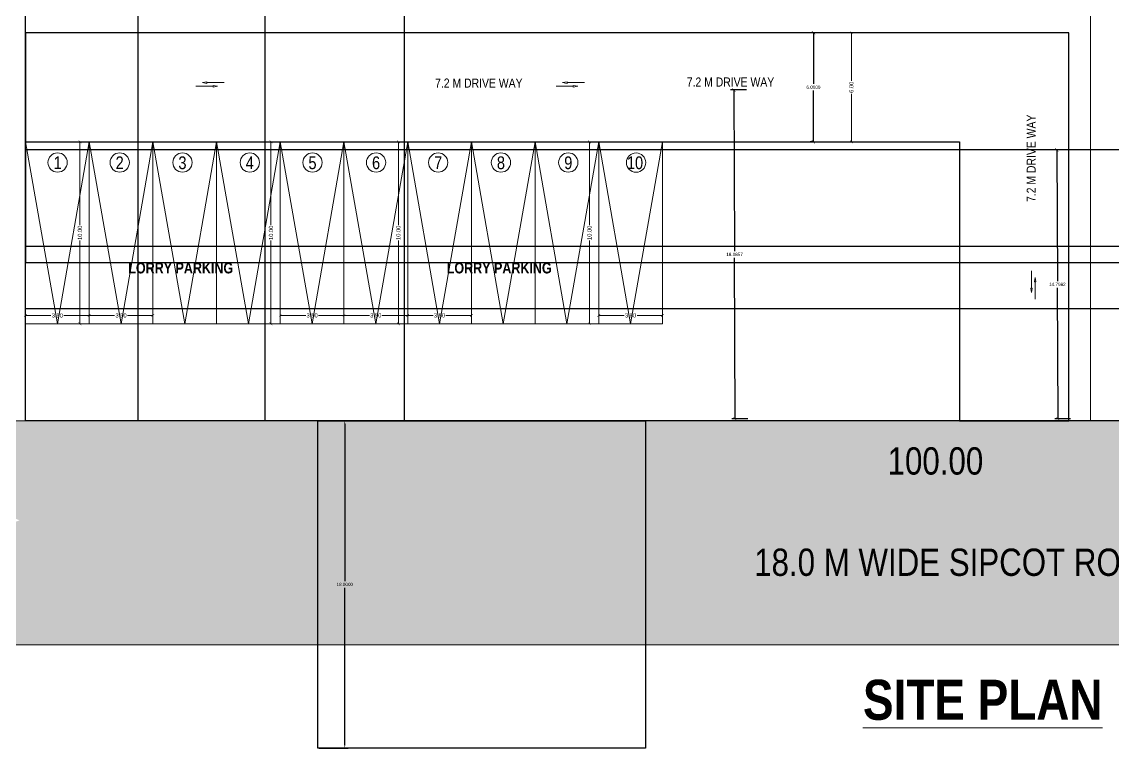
# Model space of a CAD drawing. Header units: metres. Extents: x -1559856 to -1559563, y 43807 to 43972.
# Drawn here: x -1559668.7 to -1559608.8, y 43861.5 to 43901.4 of the extents above; entities that cross this region are included whole.
import ezdxf

# ---------------------------------------------------------------- set-up
doc = ezdxf.new("R2010")
doc.units = ezdxf.units.M
doc.header["$LTSCALE"] = 750
doc.header["$MEASUREMENT"] = 0
doc.header["$PDMODE"] = 35
doc.header["$PDSIZE"] = 50
doc.layers.get('0').update_dxf_attribs({"lineweight": 5})
doc.layers.get('Defpoints').update_dxf_attribs({"lineweight": 0})
for name, color, linetype, lineweight in [('AS_AT_SITE', 7, 'Continuous', 5), ('DIST_EXIT', 7, 'Continuous', 0), ('FMB_OR_PLR', 7, 'Continuous', 5), ('LORRY_PARKING', 7, 'Continuous', 5), ('NOTIFIED_ROAD', 183, 'Continuous', 13), ('SUPER_IMPOSED', 7, 'Continuous', 5)]:
    doc.layers.add(name, color=color, linetype=linetype, lineweight=lineweight)
for name, color, linetype in [('BLK_1_LVL_0_FRONT_SETBACK', 2, 'Continuous'), ('PLOT_BOUNDARY', 70, 'Continuous'), ('ROAD_WIDTH', 7, 'Continuous')]:
    doc.layers.add(name, color=color, linetype=linetype)
for name, color, linetype, plot in [('BLK_2_LVL_0_SIDE_SETBACK1', 1, 'Continuous', False), ('BLK_3_LVL_0_FRONT_SETBACK', 1, 'Continuous', False), ('BLK_4_LVL_0_SIDE_SETBACK1', 1, 'Continuous', False), ('DRIVE_WAY', 30, 'Continuous', False)]:
    doc.layers.add(name, color=color, linetype=linetype, plot=plot)
doc.styles.add('3', font='swissck.ttf', dxfattribs={"height": 0.28})
doc.styles.add('GLOBAL INFRA', font='ARIALNB.TTF', dxfattribs={"height": 0.3})
doc.styles.add('mani', font='swissc.ttf', dxfattribs={"height": 0.23})
doc.styles.get("Standard").update_dxf_attribs({"font": 'arial.ttf'})
doc.styles.add('sunahari', font='ARIALNB.TTF', dxfattribs={"height": 0.345})
doc.dimstyles.new('Civil Mt', dxfattribs={"dimtxt": 0.23, "dimasz": 0.15, "dimexe": 0, "dimexo": 0, "dimgap": 0.1, "dimtad": 0, "dimzin": 0, "dimdsep": 46, "dimtxsty": 'mani', "dimblk": 'ARCHTICK', "dimcen": 0, "dimse1": 1, "dimse2": 1, "dimclrd": 253, "dimclrt": 7, "dimadec": 0, "dimazin": 3, "dimtfac": 1, "dimtofl": 0, "dimtmove": 1, "dimatfit": 3, "dimfxl": 0, "dimfrac": 2, "dimtolj": 1, "dimtzin": 0, "dimlwd": 13, "dimarcsym": 0})
doc.dimstyles.new('Copy of CIVIL Mt.', dxfattribs={"dimscale": 0, "dimtxt": 1, "dimasz": 0.15, "dimexe": 0.18, "dimexo": 0.0625, "dimgap": 0.1, "dimtad": 0, "dimzin": 0, "dimdsep": 46, "dimtxsty": 'mani', "dimblk": 'ARCHTICK', "dimcen": 0.09, "dimse1": 1, "dimse2": 1, "dimclrd": 250, "dimclrt": 22, "dimadec": 0, "dimazin": 0, "dimtfac": 1, "dimtofl": 0, "dimtmove": 1, "dimatfit": 3, "dimfxl": 0, "dimfrac": 2, "dimtolj": 1, "dimtzin": 0, "dimlwd": 13, "dimarcsym": 0})
doc.dimstyles.get("Standard").update_dxf_attribs({"dimtxt": 0.18, "dimasz": 0.18, "dimexe": 0.18, "dimexo": 0.0625, "dimgap": 0.09, "dimtad": 1, "dimtih": 1, "dimtoh": 1, "dimdec": 4, "dimzin": 0, "dimdsep": 46, "dimtxsty": 'Standard', "dimblk": 'ARCHTICK', "dimcen": 0.09, "dimadec": 0, "dimazin": 0, "dimtfac": 1, "dimtdec": 4, "dimtofl": 0, "dimtmove": 0, "dimatfit": 3, "dimldrblk": 'ARCHTICK', "dimfxl": 0, "dimtolj": 1, "dimtzin": 0, "dimarcsym": 0})
doc.dimstyles.new('STANDARD$0', dxfattribs={"dimtxt": 7, "dimasz": 3, "dimexe": 3, "dimexo": 1, "dimgap": 1.5, "dimtad": 1, "dimdec": 1, "dimzin": 1, "dimdsep": 46, "dimlunit": 4, "dimtxsty": 'Standard', "dimblk": 'OBLIQUE', "dimcen": 0.09375, "dimdle": 1, "dimclrd": 8, "dimclre": 8, "dimclrt": 7, "dimadec": 1, "dimazin": 0, "dimtfac": 1, "dimtdec": 1, "dimtix": 1, "dimtmove": 2, "dimatfit": 3, "dimldrblk": 'ARCHTICK', "dimfxl": 0, "dimfrac": 2, "dimtolj": 1, "dimtzin": 0, "dimarcsym": 0})

# ---------------------------------------------------------------- blocks, each defined once
blk = doc.blocks.new('_ArchTick')
at = {"color": 0, "linetype": 'ByBlock', "const_width": 0.15}
blk.add_lwpolyline([(-0.5, -0.5), (0.5, 0.5)], dxfattribs=at)
blk = doc.blocks.new('*D267')
at = {"color": 253, "lineweight": 13, "ltscale": 0.2}
for p, q in [((-1559665.029, 43885.296), (-1559663.632, 43885.296)), ((-1559661.529, 43885.296), (-1559662.925, 43885.296))]:
    blk.add_line(p, q, dxfattribs=at)
at = {"layer": 'Defpoints', "color": 0, "ltscale": 0.2}
for p in [(-1559661.529, 43885.296), (-1559665.029, 43884.837), (-1559661.529, 43884.837)]:
    blk.add_point(p, dxfattribs=at)
at = {"color": 253, "lineweight": 13, "ltscale": 0.2, "xscale": 0.15, "yscale": 0.15, "zscale": 0.15, "rotation": 180}
blk.add_blockref('_ArchTick', (-1559665.029, 43885.296), dxfattribs=at)
at = {"color": 253, "lineweight": 13, "ltscale": 0.2, "xscale": 0.15, "yscale": 0.15, "zscale": 0.15}
blk.add_blockref('_ArchTick', (-1559661.529, 43885.296), dxfattribs=at)
at = {"color": 7, "ltscale": 0.2, "insert": (-1559663.279, 43885.296), "char_height": 0.23, "attachment_point": 5, "style": 'mani'}
blk.add_mtext('\\A1;3.50', dxfattribs=at)
blk = doc.blocks.new('*D268')
at = {"color": 253, "lineweight": 13, "ltscale": 0.2}
for p, q in [((-1559665.54, 43894.837), (-1559665.54, 43890.262)), ((-1559665.54, 43884.837), (-1559665.54, 43889.413))]:
    blk.add_line(p, q, dxfattribs=at)
at = {"layer": 'Defpoints', "color": 0, "ltscale": 0.2}
for p in [(-1559665.54, 43894.837), (-1559665.029, 43894.837), (-1559665.029, 43884.837)]:
    blk.add_point(p, dxfattribs=at)
at = {"color": 253, "lineweight": 13, "ltscale": 0.2, "xscale": 0.15, "yscale": 0.15, "zscale": 0.15}
for p, rotation in [((-1559665.54, 43894.837), 90), ((-1559665.54, 43884.837), 270)]:
    blk.add_blockref('_ArchTick', p, dxfattribs=dict(at, rotation=rotation))
at = {"color": 7, "ltscale": 0.2, "insert": (-1559665.54, 43889.837), "char_height": 0.23, "attachment_point": 5, "rotation": 90, "style": 'mani'}
blk.add_mtext('\\A1;10.00', dxfattribs=at)
blk = doc.blocks.new('*D269')
at = {"color": 253, "lineweight": 13, "ltscale": 0.2}
for p, q in [((-1559654.529, 43885.296), (-1559653.132, 43885.296)), ((-1559651.029, 43885.296), (-1559652.425, 43885.296))]:
    blk.add_line(p, q, dxfattribs=at)
at = {"layer": 'Defpoints', "color": 0, "ltscale": 0.2}
for p in [(-1559651.029, 43885.296), (-1559654.529, 43884.837), (-1559651.029, 43884.837)]:
    blk.add_point(p, dxfattribs=at)
at = {"color": 253, "lineweight": 13, "ltscale": 0.2, "xscale": 0.15, "yscale": 0.15, "zscale": 0.15, "rotation": 180}
blk.add_blockref('_ArchTick', (-1559654.529, 43885.296), dxfattribs=at)
at = {"color": 253, "lineweight": 13, "ltscale": 0.2, "xscale": 0.15, "yscale": 0.15, "zscale": 0.15}
blk.add_blockref('_ArchTick', (-1559651.029, 43885.296), dxfattribs=at)
at = {"color": 7, "ltscale": 0.2, "insert": (-1559652.779, 43885.296), "char_height": 0.23, "attachment_point": 5, "style": 'mani'}
blk.add_mtext('\\A1;3.50', dxfattribs=at)
blk = doc.blocks.new('*D270')
at = {"color": 253, "lineweight": 13, "ltscale": 0.2}
for p, q in [((-1559655.04, 43894.837), (-1559655.04, 43890.262)), ((-1559655.04, 43884.837), (-1559655.04, 43889.413))]:
    blk.add_line(p, q, dxfattribs=at)
at = {"layer": 'Defpoints', "color": 0, "ltscale": 0.2}
for p in [(-1559655.04, 43894.837), (-1559654.529, 43894.837), (-1559654.529, 43884.837)]:
    blk.add_point(p, dxfattribs=at)
at = {"color": 253, "lineweight": 13, "ltscale": 0.2, "xscale": 0.15, "yscale": 0.15, "zscale": 0.15}
for p, rotation in [((-1559655.04, 43894.837), 90), ((-1559655.04, 43884.837), 270)]:
    blk.add_blockref('_ArchTick', p, dxfattribs=dict(at, rotation=rotation))
at = {"color": 7, "ltscale": 0.2, "insert": (-1559655.04, 43889.837), "char_height": 0.23, "attachment_point": 5, "rotation": 90, "style": 'mani'}
blk.add_mtext('\\A1;10.00', dxfattribs=at)
blk = doc.blocks.new('*D271')
at = {"color": 253, "lineweight": 13, "ltscale": 0.2}
for p, q in [((-1559668.529, 43885.296), (-1559667.132, 43885.296)), ((-1559665.029, 43885.296), (-1559666.425, 43885.296))]:
    blk.add_line(p, q, dxfattribs=at)
at = {"layer": 'Defpoints', "color": 0, "ltscale": 0.2}
for p in [(-1559665.029, 43885.296), (-1559668.529, 43884.837), (-1559665.029, 43884.837)]:
    blk.add_point(p, dxfattribs=at)
at = {"color": 253, "lineweight": 13, "ltscale": 0.2, "xscale": 0.15, "yscale": 0.15, "zscale": 0.15, "rotation": 180}
blk.add_blockref('_ArchTick', (-1559668.529, 43885.296), dxfattribs=at)
at = {"color": 253, "lineweight": 13, "ltscale": 0.2, "xscale": 0.15, "yscale": 0.15, "zscale": 0.15}
blk.add_blockref('_ArchTick', (-1559665.029, 43885.296), dxfattribs=at)
at = {"color": 7, "ltscale": 0.2, "insert": (-1559666.779, 43885.296), "char_height": 0.23, "attachment_point": 5, "style": 'mani'}
blk.add_mtext('\\A1;3.50', dxfattribs=at)
blk = doc.blocks.new('*D272')
at = {"color": 253, "lineweight": 13, "ltscale": 0.2}
for p, q in [((-1559647.529, 43885.296), (-1559646.132, 43885.296)), ((-1559644.029, 43885.296), (-1559645.425, 43885.296))]:
    blk.add_line(p, q, dxfattribs=at)
at = {"layer": 'Defpoints', "color": 0, "ltscale": 0.2}
for p in [(-1559644.029, 43885.296), (-1559647.529, 43884.837), (-1559644.029, 43884.837)]:
    blk.add_point(p, dxfattribs=at)
at = {"color": 253, "lineweight": 13, "ltscale": 0.2, "xscale": 0.15, "yscale": 0.15, "zscale": 0.15, "rotation": 180}
blk.add_blockref('_ArchTick', (-1559647.529, 43885.296), dxfattribs=at)
at = {"color": 253, "lineweight": 13, "ltscale": 0.2, "xscale": 0.15, "yscale": 0.15, "zscale": 0.15}
blk.add_blockref('_ArchTick', (-1559644.029, 43885.296), dxfattribs=at)
at = {"color": 7, "ltscale": 0.2, "insert": (-1559645.779, 43885.296), "char_height": 0.23, "attachment_point": 5, "style": 'mani'}
blk.add_mtext('\\A1;3.50', dxfattribs=at)
blk = doc.blocks.new('*D273')
at = {"color": 253, "lineweight": 13, "ltscale": 0.2}
for p, q in [((-1559648.04, 43894.837), (-1559648.04, 43890.262)), ((-1559648.04, 43884.837), (-1559648.04, 43889.413))]:
    blk.add_line(p, q, dxfattribs=at)
at = {"layer": 'Defpoints', "color": 0, "ltscale": 0.2}
for p in [(-1559648.04, 43894.837), (-1559647.529, 43894.837), (-1559647.529, 43884.837)]:
    blk.add_point(p, dxfattribs=at)
at = {"color": 253, "lineweight": 13, "ltscale": 0.2, "xscale": 0.15, "yscale": 0.15, "zscale": 0.15}
for p, rotation in [((-1559648.04, 43894.837), 90), ((-1559648.04, 43884.837), 270)]:
    blk.add_blockref('_ArchTick', p, dxfattribs=dict(at, rotation=rotation))
at = {"color": 7, "ltscale": 0.2, "insert": (-1559648.04, 43889.837), "char_height": 0.23, "attachment_point": 5, "rotation": 90, "style": 'mani'}
blk.add_mtext('\\A1;10.00', dxfattribs=at)
blk = doc.blocks.new('*D274')
at = {"color": 253, "lineweight": 13, "ltscale": 0.2}
for p, q in [((-1559637.029, 43885.296), (-1559635.632, 43885.296)), ((-1559633.529, 43885.296), (-1559634.925, 43885.296))]:
    blk.add_line(p, q, dxfattribs=at)
at = {"layer": 'Defpoints', "color": 0, "ltscale": 0.2}
for p in [(-1559633.529, 43885.296), (-1559637.029, 43884.837), (-1559633.529, 43884.837)]:
    blk.add_point(p, dxfattribs=at)
at = {"color": 253, "lineweight": 13, "ltscale": 0.2, "xscale": 0.15, "yscale": 0.15, "zscale": 0.15, "rotation": 180}
blk.add_blockref('_ArchTick', (-1559637.029, 43885.296), dxfattribs=at)
at = {"color": 253, "lineweight": 13, "ltscale": 0.2, "xscale": 0.15, "yscale": 0.15, "zscale": 0.15}
blk.add_blockref('_ArchTick', (-1559633.529, 43885.296), dxfattribs=at)
at = {"color": 7, "ltscale": 0.2, "insert": (-1559635.279, 43885.296), "char_height": 0.23, "attachment_point": 5, "style": 'mani'}
blk.add_mtext('\\A1;3.50', dxfattribs=at)
blk = doc.blocks.new('*D275')
at = {"color": 253, "lineweight": 13, "ltscale": 0.2}
for p, q in [((-1559637.54, 43894.837), (-1559637.54, 43890.262)), ((-1559637.54, 43884.837), (-1559637.54, 43889.413))]:
    blk.add_line(p, q, dxfattribs=at)
at = {"layer": 'Defpoints', "color": 0, "ltscale": 0.2}
for p in [(-1559637.54, 43894.837), (-1559637.029, 43894.837), (-1559637.029, 43884.837)]:
    blk.add_point(p, dxfattribs=at)
at = {"color": 253, "lineweight": 13, "ltscale": 0.2, "xscale": 0.15, "yscale": 0.15, "zscale": 0.15}
for p, rotation in [((-1559637.54, 43894.837), 90), ((-1559637.54, 43884.837), 270)]:
    blk.add_blockref('_ArchTick', p, dxfattribs=dict(at, rotation=rotation))
at = {"color": 7, "ltscale": 0.2, "insert": (-1559637.54, 43889.837), "char_height": 0.23, "attachment_point": 5, "rotation": 90, "style": 'mani'}
blk.add_mtext('\\A1;10.00', dxfattribs=at)
blk = doc.blocks.new('*D276')
at = {"color": 253, "lineweight": 13, "ltscale": 0.2}
for p, q in [((-1559651.029, 43885.296), (-1559649.632, 43885.296)), ((-1559647.529, 43885.296), (-1559648.925, 43885.296))]:
    blk.add_line(p, q, dxfattribs=at)
at = {"layer": 'Defpoints', "color": 0, "ltscale": 0.2}
for p in [(-1559647.529, 43885.296), (-1559651.029, 43884.837), (-1559647.529, 43884.837)]:
    blk.add_point(p, dxfattribs=at)
at = {"color": 253, "lineweight": 13, "ltscale": 0.2, "xscale": 0.15, "yscale": 0.15, "zscale": 0.15, "rotation": 180}
blk.add_blockref('_ArchTick', (-1559651.029, 43885.296), dxfattribs=at)
at = {"color": 253, "lineweight": 13, "ltscale": 0.2, "xscale": 0.15, "yscale": 0.15, "zscale": 0.15}
blk.add_blockref('_ArchTick', (-1559647.529, 43885.296), dxfattribs=at)
at = {"color": 7, "ltscale": 0.2, "insert": (-1559649.279, 43885.296), "char_height": 0.23, "attachment_point": 5, "style": 'mani'}
blk.add_mtext('\\A1;3.50', dxfattribs=at)
blk = doc.blocks.new('_ClosedBlank')
at = {"color": 0, "linetype": 'ByBlock', "lineweight": -2}
for p, q in [((-1, 0.17), (0, 0)), ((-1, 0.17), (-1, -0.17)), ((0, 0), (-1, -0.17))]:
    blk.add_line(p, q, dxfattribs=at)
blk = doc.blocks.new('*D283')
at = {"layer": 'Defpoints', "color": 0, "ltscale": 0.2}
for p in [(-1559625.233, 43900.837), (-1559625.233, 43894.837), (-1559625.233, 43894.837)]:
    blk.add_point(p, dxfattribs=at)
at = {"layer": 'DRIVE_WAY', "color": 0, "lineweight": -2, "ltscale": 0.2}
for p, q in [((-1559625.295, 43900.837), (-1559625.413, 43900.837)), ((-1559625.295, 43894.837), (-1559625.413, 43894.837))]:
    blk.add_line(p, q, dxfattribs=at)
at = {"layer": 'DRIVE_WAY', "lineweight": -2, "ltscale": 0.2}
for p, q in [((-1559625.233, 43900.837), (-1559625.233, 43898.019)), ((-1559625.233, 43894.837), (-1559625.233, 43897.655))]:
    blk.add_line(p, q, dxfattribs=at)
at = {"layer": 'DRIVE_WAY', "lineweight": -2, "ltscale": 0.2, "xscale": 0.18, "yscale": 0.18, "zscale": 0.18}
for p, rotation in [((-1559625.233, 43900.837), 90), ((-1559625.233, 43894.837), 270)]:
    blk.add_blockref('_ArchTick', p, dxfattribs=dict(at, rotation=rotation))
at = {"layer": 'DRIVE_WAY', "color": 0, "ltscale": 0.2, "insert": (-1559625.233, 43897.837), "char_height": 0.18, "attachment_point": 5}
blk.add_mtext('\\A1;6.0000', dxfattribs=at)
blk = doc.blocks.new('*D285')
at = {"color": 0, "lineweight": -2}
for p, q in [((-1559611.174, 43894.403), (-1559612.044, 43894.399)), ((-1559611.864, 43894.4), (-1559611.828, 43887.183)), ((-1559611.79, 43879.602), (-1559611.826, 43886.819)), ((-1559611.101, 43879.605), (-1559611.97, 43879.601))]:
    blk.add_line(p, q, dxfattribs=at)
at = {"layer": 'Defpoints', "color": 0}
for p in [(-1559611.112, 43894.404), (-1559611.79, 43879.602), (-1559611.038, 43879.606)]:
    blk.add_point(p, dxfattribs=at)
at = {"color": 0, "lineweight": -2, "xscale": 0.18, "yscale": 0.18, "zscale": 0.18}
for p, rotation in [((-1559611.864, 43894.4), 90.28359236103414), ((-1559611.79, 43879.602), 270.2835923610341)]:
    blk.add_blockref('_ArchTick', p, dxfattribs=dict(at, rotation=rotation))
at = {"color": 0, "insert": (-1559611.827, 43887.001), "char_height": 0.18, "attachment_point": 5}
blk.add_mtext('\\A1;14.7982', dxfattribs=at)
blk = doc.blocks.new('*D492')
at = {"layer": 'Defpoints', "color": 0}
for p in [(-1559628.851, 43897.692), (-1559629.529, 43879.603), (-1559628.777, 43879.606)]:
    blk.add_point(p, dxfattribs=at)
at = {"layer": 'DIST_EXIT', "color": 0, "lineweight": -2}
for p, q in [((-1559628.913, 43897.691), (-1559629.783, 43897.688)), ((-1559629.603, 43897.688), (-1559629.567, 43888.828)), ((-1559629.529, 43879.603), (-1559629.565, 43888.464)), ((-1559628.84, 43879.606), (-1559629.709, 43879.602))]:
    blk.add_line(p, q, dxfattribs=at)
at = {"layer": 'DIST_EXIT', "color": 0, "lineweight": -2, "xscale": 0.18, "yscale": 0.18, "zscale": 0.18}
for p, rotation in [((-1559629.603, 43897.688), 90.23204291504504), ((-1559629.529, 43879.603), 270.2320429150451)]:
    blk.add_blockref('_ArchTick', p, dxfattribs=dict(at, rotation=rotation))
at = {"layer": 'DIST_EXIT', "color": 0, "insert": (-1559629.566, 43888.646), "char_height": 0.18, "attachment_point": 5}
blk.add_mtext('\\A1;18.0857', dxfattribs=at)
blk = doc.blocks.new('*D493')
at = {"layer": 'Defpoints', "color": 0}
for p in [(-1559652.461, 43879.504), (-1559652.461, 43861.504), (-1559650.985, 43861.504)]:
    blk.add_point(p, dxfattribs=at)
at = {"layer": 'NOTIFIED_ROAD', "color": 0, "lineweight": -2}
for p, q in [((-1559652.398, 43879.504), (-1559650.805, 43879.504)), ((-1559650.985, 43879.324), (-1559650.985, 43870.686)), ((-1559650.985, 43861.684), (-1559650.985, 43870.322)), ((-1559652.398, 43861.504), (-1559650.805, 43861.504))]:
    blk.add_line(p, q, dxfattribs=at)
at = {"layer": 'NOTIFIED_ROAD', "color": 0}
for points in [[(-1559651.015, 43879.324), (-1559650.955, 43879.324), (-1559650.985, 43879.504)], [(-1559651.015, 43861.684), (-1559650.955, 43861.684), (-1559650.985, 43861.504)]]:
    blk.add_solid(points, dxfattribs=at)
at = {"layer": 'NOTIFIED_ROAD', "color": 0, "insert": (-1559650.985, 43870.504), "char_height": 0.18, "attachment_point": 5}
blk.add_mtext('\\A1;18.0000', dxfattribs=at)
blk = doc.blocks.new('*D494')
at = {"layer": 'Defpoints', "color": 0, "ltscale": 0.2}
for p in [(-1559623.323, 43900.837), (-1559623.323, 43894.837), (-1559623.147, 43894.837)]:
    blk.add_point(p, dxfattribs=at)
at = {"layer": 'DRIVE_WAY', "color": 250, "lineweight": 13, "ltscale": 0.2}
for p, q in [((-1559623.147, 43900.837), (-1559623.147, 43898.19)), ((-1559623.147, 43894.837), (-1559623.147, 43897.485))]:
    blk.add_line(p, q, dxfattribs=at)
at = {"layer": 'DRIVE_WAY', "color": 250, "lineweight": 13, "ltscale": 0.2, "xscale": 0.15, "yscale": 0.15, "zscale": 0.15}
for p, rotation in [((-1559623.147, 43900.837), 90), ((-1559623.147, 43894.837), 270)]:
    blk.add_blockref('_ArchTick', p, dxfattribs=dict(at, rotation=rotation))
at = {"layer": 'DRIVE_WAY', "color": 22, "ltscale": 0.2, "insert": (-1559623.147, 43897.837), "char_height": 0.23, "attachment_point": 5, "rotation": 90, "style": 'mani'}
blk.add_mtext('\\A1;6.00', dxfattribs=at)

msp = doc.modelspace()

# ---------------------------------------------------------------- hatches: boundary and pattern name
h = msp.add_hatch(color=51)
h.dxf.hatch_style = 1
h.paths.add_polyline_path([(-1559566.11667, 43867.18104), (-1559566.11667, 43871.92627), (-1559564.18794, 43872.62827), (-1559568.0454, 43874.03227), (-1559566.11667, 43874.73427), (-1559566.11667, 43879.50373), (-1559610.00271, 43879.50373), (-1559617.20271, 43879.50373), (-1559668.52851, 43879.50373), (-1559670.77906, 43879.50373), (-1559670.77906, 43874.73427), (-1559668.85033, 43874.03227), (-1559672.70779, 43872.62827), (-1559670.77906, 43871.92627), (-1559670.77906, 43867.18104)])

# ---------------------------------------------------------------- linework, layer by layer
at = {"color": 7, "ltscale": 0.2}
for p, q in [((-1559617.20271, 43894.83732), (-1559668.52851, 43894.83732)), ((-1559670.77906, 43867.18104), (-1559566.11667, 43867.18104))]:
    msp.add_line(p, q, dxfattribs=at)
at = {"color": 7}
for p, q in [((-1559666.77851, 43884.83732), (-1559668.52851, 43894.83732)), ((-1559665.02851, 43894.83732), (-1559666.77851, 43884.83732)), ((-1559663.27851, 43884.83732), (-1559665.02851, 43894.83732)), ((-1559661.52851, 43894.83732), (-1559663.27851, 43884.83732)), ((-1559659.77851, 43884.83732), (-1559661.52851, 43894.83732)), ((-1559658.02851, 43894.83732), (-1559659.77851, 43884.83732)), ((-1559656.27851, 43884.83732), (-1559658.02851, 43894.83732)), ((-1559654.52851, 43894.83732), (-1559656.27851, 43884.83732)), ((-1559652.77851, 43884.83732), (-1559654.52851, 43894.83732)), ((-1559651.02851, 43894.83732), (-1559652.77851, 43884.83732)), ((-1559649.27851, 43884.83732), (-1559651.02851, 43894.83732)), ((-1559647.52851, 43894.83732), (-1559649.27851, 43884.83732)), ((-1559645.77851, 43884.83732), (-1559647.52851, 43894.83732)), ((-1559644.02851, 43894.83732), (-1559645.77851, 43884.83732)), ((-1559642.27851, 43884.83732), (-1559644.02851, 43894.83732)), ((-1559640.52851, 43894.83732), (-1559642.27851, 43884.83732)), ((-1559638.77851, 43884.83732), (-1559640.52851, 43894.83732)), ((-1559637.02851, 43894.83732), (-1559638.77851, 43884.83732)), ((-1559635.27851, 43884.83732), (-1559637.02851, 43894.83732)), ((-1559633.52851, 43894.83732), (-1559635.27851, 43884.83732)), ((-1559670.77906, 43879.50373), (-1559668.52851, 43879.50373))]:
    msp.add_line(p, q, dxfattribs=at)
at = {"color": 3, "ltscale": 0.2}
msp.add_lwpolyline([(-1559568.52851, 43879.50373), (-1559568.52851, 43960.50373), (-1559668.52851, 43960.50373), (-1559668.52851, 43879.50373)], close=True, dxfattribs=at)
at = {"color": 70, "ltscale": 0.2}
msp.add_lwpolyline([(-1559568.52851, 43879.50373), (-1559568.52851, 43960.50373), (-1559668.52851, 43960.50373), (-1559668.52851, 43879.50373)], close=True, dxfattribs=at)
msp.add_lwpolyline([(-1559568.52851, 43879.50373), (-1559568.52851, 43960.50373), (-1559668.52851, 43960.50373), (-1559668.52851, 43879.50373)], close=True, dxfattribs=at)
at = {"color": 5, "ltscale": 0.2}
msp.add_lwpolyline([(-1559568.52851, 43879.50373), (-1559568.52851, 43960.50373), (-1559668.52851, 43960.50373), (-1559668.52851, 43879.50373)], close=True, dxfattribs=at)
at = {"color": 6, "ltscale": 0.2}
msp.add_lwpolyline([(-1559568.52851, 43879.50373), (-1559568.52851, 43960.50373), (-1559668.52851, 43960.50373), (-1559668.52851, 43879.50373)], close=True, dxfattribs=at)
at = {"color": 7, "ltscale": 0.2}
msp.add_lwpolyline([(-1559668.52851, 43902.03732), (-1559610.00271, 43902.03732), (-1559610.00271, 43879.50373), (-1559617.20271, 43879.50373), (-1559617.20271, 43894.83732)], dxfattribs=at)
at = {"color": 7}
for points in [[(-1559665.02851, 43884.83732), (-1559665.02851, 43894.83732), (-1559668.52851, 43894.83732), (-1559668.52851, 43884.83732)], [(-1559661.52851, 43884.83732), (-1559661.52851, 43894.83732), (-1559665.02851, 43894.83732), (-1559665.02851, 43884.83732)], [(-1559658.02851, 43884.83732), (-1559658.02851, 43894.83732), (-1559661.52851, 43894.83732), (-1559661.52851, 43884.83732)], [(-1559654.52851, 43884.83732), (-1559654.52851, 43894.83732), (-1559658.02851, 43894.83732), (-1559658.02851, 43884.83732)], [(-1559651.02851, 43884.83732), (-1559651.02851, 43894.83732), (-1559654.52851, 43894.83732), (-1559654.52851, 43884.83732)], [(-1559647.52851, 43884.83732), (-1559647.52851, 43894.83732), (-1559651.02851, 43894.83732), (-1559651.02851, 43884.83732)], [(-1559644.02851, 43884.83732), (-1559644.02851, 43894.83732), (-1559647.52851, 43894.83732), (-1559647.52851, 43884.83732)], [(-1559640.52851, 43884.83732), (-1559640.52851, 43894.83732), (-1559644.02851, 43894.83732), (-1559644.02851, 43884.83732)], [(-1559637.02851, 43884.83732), (-1559637.02851, 43894.83732), (-1559640.52851, 43894.83732), (-1559640.52851, 43884.83732)], [(-1559633.52851, 43884.83732), (-1559633.52851, 43894.83732), (-1559637.02851, 43894.83732), (-1559637.02851, 43884.83732)]]:
    msp.add_lwpolyline(points, close=True, dxfattribs=at)
at = {"color": 1, "ltscale": 400}
msp.add_lwpolyline([(-1559652.46071, 43879.50373), (-1559634.46071, 43879.50373), (-1559634.46071, 43861.50373), (-1559652.46071, 43861.50373)], close=True, dxfattribs=at)
at = {"color": 7, "ltscale": 0.2}
for centre in [(-1559666.76452, 43893.70068), (-1559663.35314, 43893.70068), (-1559659.9038, 43893.70068), (-1559656.2039, 43893.70068), (-1559652.75857, 43893.70068), (-1559649.26452, 43893.70068), (-1559645.85314, 43893.70068), (-1559642.4038, 43893.70068), (-1559638.7039, 43893.70068), (-1559634.97756, 43893.69567)]:
    msp.add_circle(centre, 0.53073, dxfattribs=at)
at = {"color": 7, "linetype": 'ByBlock', "lineweight": 13, "ltscale": 0.2}
for points, start_tangent, end_tangent in [([(-1559658.22175, 43897.89439), (-1559659.16926, 43897.89439)], (-1, 0), (-1, 0)), ([(-1559658.5585, 43898.09615), (-1559657.61099, 43898.09615)], (1, 0), (1, 0)), ([(-1559638.42815, 43897.89439), (-1559639.37566, 43897.89439)], (-1, 0), (-1, 0)), ([(-1559638.7649, 43898.09615), (-1559637.81739, 43898.09615)], (1, 0), (1, 0)), ([(-1559613.25121, 43886.79775), (-1559613.25121, 43887.74526)], (0, 1), (0, 1)), ([(-1559613.04945, 43887.1345), (-1559613.04945, 43886.18699)], (0, -1), (0, -1))]:
    msp.add_spline(points, degree=3, dxfattribs=dict(at, start_tangent=start_tangent, end_tangent=end_tangent))
at = {"layer": 'AS_AT_SITE', "color": 6, "ltscale": 0.2}
msp.add_lwpolyline([(-1559668.52851, 43879.50373), (-1559668.52851, 43960.50373), (-1559568.52851, 43960.50373), (-1559568.52851, 43879.50373)], close=True, dxfattribs=at)
at = {"layer": 'BLK_1_LVL_0_FRONT_SETBACK', "color": 2}
msp.add_lwpolyline([(-1559647.70803, 43908.41615), (-1559580.82557, 43900.49415), (-1559580.82557, 43879.50373), (-1559647.70803, 43879.50373)], close=True, dxfattribs=at)
at = {"layer": 'BLK_2_LVL_0_SIDE_SETBACK1', "color": 171}
msp.add_lwpolyline([(-1559597.72851, 43894.40373), (-1559668.52851, 43894.40373), (-1559668.52851, 43888.20373), (-1559597.72851, 43888.20373)], close=True, dxfattribs=at)
at = {"layer": 'BLK_3_LVL_0_FRONT_SETBACK', "color": 2}
msp.add_lwpolyline([(-1559662.33452, 43936.5828), (-1559655.38672, 43935.72952), (-1559655.38672, 43879.50373), (-1559662.33452, 43879.50373)], close=True, dxfattribs=at)
at = {"layer": 'BLK_4_LVL_0_SIDE_SETBACK1', "color": 171}
msp.add_lwpolyline([(-1559608.02851, 43885.65373), (-1559668.52851, 43885.65373), (-1559668.52851, 43889.10373), (-1559608.02851, 43889.10373)], close=True, dxfattribs=at)
at = {"layer": 'DRIVE_WAY', "color": 255, "ltscale": 0.2}
msp.add_lwpolyline([(-1559668.52851, 43900.83732), (-1559668.52851, 43894.83732), (-1559617.20271, 43894.83732), (-1559617.20271, 43879.50373), (-1559611.20271, 43879.50373), (-1559611.20271, 43900.83732)], close=True, dxfattribs=at)
at = {"layer": 'FMB_OR_PLR', "color": 70, "ltscale": 0.2}
msp.add_lwpolyline([(-1559668.52851, 43879.50373), (-1559668.52851, 43960.50373), (-1559568.52851, 43960.50373), (-1559568.52851, 43879.50373)], close=True, dxfattribs=at)
at = {"layer": 'LORRY_PARKING', "color": 175, "ltscale": 400}
for points in [[(-1559668.52851, 43894.83732), (-1559668.52851, 43884.83732), (-1559665.02851, 43884.83732), (-1559665.02851, 43894.83732)], [(-1559665.02851, 43894.83732), (-1559665.02851, 43884.83732), (-1559661.52851, 43884.83732), (-1559661.52851, 43894.83732)], [(-1559661.52851, 43894.83732), (-1559661.52851, 43884.83732), (-1559658.02851, 43884.83732), (-1559658.02851, 43894.83732)], [(-1559658.02851, 43894.83732), (-1559658.02851, 43884.83732), (-1559654.52851, 43884.83732), (-1559654.52851, 43894.83732)], [(-1559654.52851, 43894.83731), (-1559654.52851, 43884.83731), (-1559651.02851, 43884.83731), (-1559651.02851, 43894.83731)], [(-1559651.02851, 43894.83731), (-1559651.02851, 43884.83731), (-1559647.52851, 43884.83731), (-1559647.52851, 43894.83731)], [(-1559647.52851, 43894.83731), (-1559647.52851, 43884.83731), (-1559644.02851, 43884.83731), (-1559644.02851, 43894.83731)], [(-1559644.02851, 43894.83731), (-1559644.02851, 43884.83731), (-1559640.52851, 43884.83731), (-1559640.52851, 43894.83731)], [(-1559640.52851, 43894.83731), (-1559640.52851, 43884.83731), (-1559637.02851, 43884.83731), (-1559637.02851, 43894.83731)], [(-1559637.02851, 43894.83731), (-1559637.02851, 43884.83731), (-1559633.52851, 43884.83731), (-1559633.52851, 43894.83731)]]:
    msp.add_lwpolyline(points, close=True, dxfattribs=at)
at = {"layer": 'PLOT_BOUNDARY', "color": 70, "ltscale": 0.2}
msp.add_lwpolyline([(-1559668.52851, 43879.50373), (-1559668.52851, 43960.50373), (-1559568.52851, 43960.50373), (-1559568.52851, 43879.50373)], close=True, dxfattribs=at)
at = {"layer": 'ROAD_WIDTH', "color": 1, "ltscale": 400}
msp.add_lwpolyline([(-1559652.46071, 43879.50373), (-1559634.46071, 43879.50373), (-1559634.46071, 43861.50373), (-1559652.46071, 43861.50373)], close=True, dxfattribs=at)
at = {"layer": 'SUPER_IMPOSED', "color": 5, "ltscale": 0.2}
msp.add_lwpolyline([(-1559668.52851, 43879.50373), (-1559668.52851, 43960.50373), (-1559568.52851, 43960.50373), (-1559568.52851, 43879.50373)], close=True, dxfattribs=at)

# ---------------------------------------------------------------- block references
at = {"color": 7, "lineweight": 13, "ltscale": 0.2, "xscale": 0.25, "yscale": 0.25, "zscale": 0.25}
for p, rotation in [((-1559658.8085, 43898.09615), 180), ((-1559639.0149, 43898.09615), 180), ((-1559613.04945, 43887.3845), 90), ((-1559613.25121, 43886.54775), 270)]:
    msp.add_blockref('_ClosedBlank', p, dxfattribs=dict(at, rotation=rotation))
for p in [(-1559657.97175, 43897.89439), (-1559638.17815, 43897.89439)]:
    msp.add_blockref('_ClosedBlank', p, dxfattribs=at)

# ---------------------------------------------------------------- texts
at = {"color": 7}
for s, height, style, p in [('7.2 M DRIVE WAY', 0.5, 'mani', (-1559646.02152, 43897.81724)), ('7.2 M DRIVE WAY', 0.5, 'mani', (-1559632.19226, 43897.87529)), ('1', 0.7, 'mani', (-1559666.98817, 43893.33602)), ('2', 0.7, 'mani', (-1559663.57679, 43893.33602)), ('3', 0.7, 'mani', (-1559660.12746, 43893.33602)), ('4', 0.7, 'mani', (-1559656.42755, 43893.33602)), ('5', 0.7, 'mani', (-1559652.98222, 43893.33602)), ('6', 0.7, 'mani', (-1559649.48817, 43893.33602)), ('7', 0.7, 'mani', (-1559646.07679, 43893.33602)), ('8', 0.7, 'mani', (-1559642.62746, 43893.33602)), ('9', 0.7, 'mani', (-1559638.92755, 43893.33602)), ('10', 0.7, 'mani', (-1559635.48222, 43893.33602)), ('LORRY PARKING', 0.6, 'GLOBAL INFRA', (-1559662.88156, 43887.60426, 120000.0641)), ('LORRY PARKING', 0.6, 'GLOBAL INFRA', (-1559645.38156, 43887.60426, 120000.0641)), ('%%USITE PLAN', 2.2, 'sunahari', (-1559622.50842, 43863.06452, 120000.0641))]:
    msp.add_text(s, height=height, dxfattribs=dict(at, style=style)).set_placement(p)
at = {"color": 7, "style": 'mani'}
msp.add_text('7.2 M DRIVE WAY', height=0.5, rotation=90, dxfattribs=at).set_placement((-1559613.01532, 43891.52912))
at = {"color": 7, "ltscale": 0.2, "char_height": 1.5, "attachment_point": 5, "style": '3'}
for s, insert in [('\\A1;100.00', (-1559618.52851, 43877.28328)), ('\\A1;18.0 M WIDE SIPCOT ROAD', (-1559617.22222, 43871.7156))]:
    msp.add_mtext(s, dxfattribs=dict(at, insert=insert))

# ---------------------------------------------------------------- dimensions: what is measured, and where the dimension line sits
at = {"color": 7, "ltscale": 0.2}
for base, p1, p2, angle, picture, middle in [((-1559665.54013, 43894.83732), (-1559665.02851, 43884.83732), (-1559665.02851, 43894.83732), 270, '*D268', (-1559665.54013, 43889.83732)), ((-1559655.04013, 43894.83732), (-1559654.52851, 43884.83732), (-1559654.52851, 43894.83732), 270, '*D270', (-1559655.04013, 43889.83732)), ((-1559648.04013, 43894.83732), (-1559647.52851, 43884.83732), (-1559647.52851, 43894.83732), 270, '*D273', (-1559648.04013, 43889.83732)), ((-1559637.54013, 43894.83732), (-1559637.02851, 43884.83732), (-1559637.02851, 43894.83732), 270, '*D275', (-1559637.54013, 43889.83732)), ((-1559665.02851, 43885.29623), (-1559668.52851, 43884.83732), (-1559665.02851, 43884.83732), 180, '*D271', (-1559666.77851, 43885.29623)), ((-1559661.52851, 43885.29623), (-1559665.02851, 43884.83732), (-1559661.52851, 43884.83732), 180, '*D267', (-1559663.27851, 43885.29623)), ((-1559647.52851, 43885.29623), (-1559651.02851, 43884.83732), (-1559647.52851, 43884.83732), 180, '*D276', (-1559649.27851, 43885.29623)), ((-1559644.02851, 43885.29623), (-1559647.52851, 43884.83732), (-1559644.02851, 43884.83732), 180, '*D272', (-1559645.77851, 43885.29623))]:
    dim = msp.add_linear_dim(base=base, p1=p1, p2=p2, angle=angle, dimstyle='Civil Mt', dxfattribs=at)
    dim.commit()
    dim.dimension.update_dxf_attribs({"geometry": picture, "text_midpoint": middle})
dim = msp.add_aligned_dim(p1=(-1559611.11169, 43894.40373), p2=(-1559611.03845, 43879.6057), distance=-0.75195, dimstyle='Standard', override={"dimscale": 1})
dim.commit()
dim.dimension.update_dxf_attribs({"geometry": '*D285', "text_midpoint": (-1559611.82701, 43887.00099)})
for base, p1, p2, picture, middle in [((-1559651.02851, 43885.29623), (-1559654.52851, 43884.83732), (-1559651.02851, 43884.83732), '*D269', (-1559652.77851, 43885.29623)), ((-1559633.52851, 43885.29623), (-1559637.02851, 43884.83732), (-1559633.52851, 43884.83732), '*D274', (-1559635.27851, 43885.29623))]:
    dim = msp.add_linear_dim(base=base, p1=p1, p2=p2, angle=180, dimstyle='Civil Mt', override={"dimlfac": 1, "dimsd1": 0, "dimsd2": 0}, dxfattribs=at)
    dim.commit()
    dim.dimension.update_dxf_attribs({"geometry": picture, "text_midpoint": middle})
at = {"layer": 'DIST_EXIT'}
dim = msp.add_aligned_dim(p1=(-1559628.85073, 43897.69152), p2=(-1559628.77748, 43879.60599), distance=-0.75195, dimstyle='Standard', override={"dimscale": 1}, dxfattribs=at)
dim.commit()
dim.dimension.update_dxf_attribs({"geometry": '*D492', "text_midpoint": (-1559629.56605, 43888.64571)})
at = {"layer": 'DRIVE_WAY', "color": 255, "ltscale": 0.2}
for p1, p2, distance, dimstyle, override, picture, middle in [((-1559625.23273, 43900.83732), (-1559625.23273, 43894.83731), 0, 'STANDARD$0', {"dimtxt": 0.18, "dimasz": 0.18, "dimexe": 0.18, "dimexo": 0.0625, "dimgap": 0.09, "dimtih": 1, "dimtoh": 1, "dimdec": 4, "dimzin": 0, "dimlunit": 2, "dimpost": '', "dimblk": 'ArchTick', "dimblk1": 'ArchTick', "dimblk2": 'ArchTick', "dimsah": 1, "dimcen": 0.09, "dimdle": 0, "dimclrd": 256, "dimclre": 0, "dimclrt": 0, "dimadec": 0, "dimtdec": 4, "dimtix": 0, "dimtofl": 0, "dimtmove": 0, "dimfrac": 0}, '*D283', (-1559625.23273, 43897.83731)), ((-1559623.32284, 43900.83732), (-1559623.32284, 43894.83732), 0.17621, 'Copy of CIVIL Mt.', {"dimscale": 1}, '*D494', (-1559623.14664, 43897.83732))]:
    dim = msp.add_aligned_dim(p1=p1, p2=p2, distance=distance, dimstyle=dimstyle, override=override, dxfattribs=at)
    dim.commit()
    dim.dimension.update_dxf_attribs({"geometry": picture, "text_midpoint": middle})
at = {"layer": 'NOTIFIED_ROAD', "color": 1}
dim = msp.add_aligned_dim(p1=(-1559652.46071, 43879.50373), p2=(-1559652.46071, 43861.50373), distance=1.47565, dimstyle='STANDARD$0', override={"dimtxt": 0.18, "dimasz": 0.18, "dimexe": 0.18, "dimexo": 0.0625, "dimgap": 0.09, "dimtad": 0, "dimtih": 1, "dimtoh": 1, "dimdec": 4, "dimzin": 0, "dimlunit": 2, "dimpost": '', "dimcen": 0.09, "dimdle": 0, "dimclrd": 0, "dimclre": 0, "dimclrt": 0, "dimadec": 0, "dimtdec": 4, "dimtix": 0, "dimtofl": 0, "dimtmove": 0, "dimfrac": 0}, dxfattribs=at)
dim.commit()
dim.dimension.update_dxf_attribs({"geometry": '*D493', "text_midpoint": (-1559650.98506, 43870.50373)})

doc.saveas('drawing.dxf')
